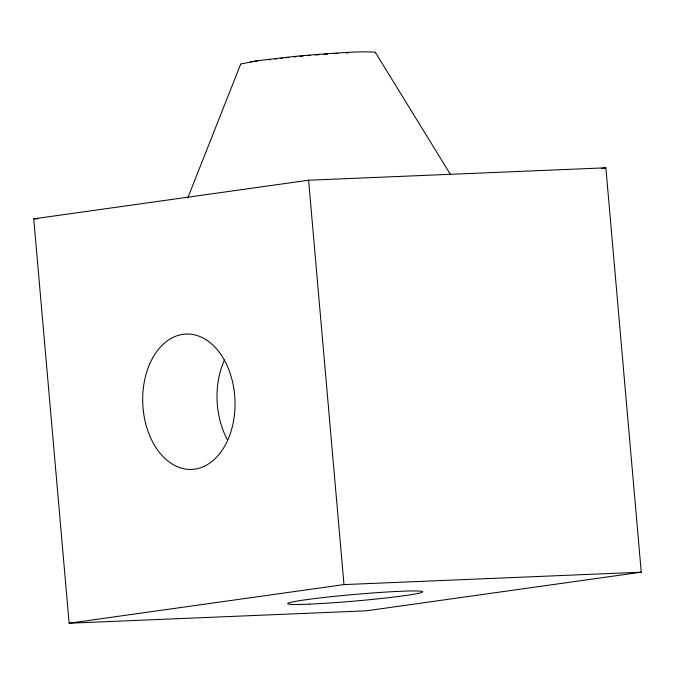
<?xml version="1.0" encoding="UTF-8"?>
<svg xmlns="http://www.w3.org/2000/svg" width="675" height="675" viewBox="0 0 675 675"><rect width="100%" height="100%" fill="white"/><g stroke="black" fill="none" stroke-linecap="round" stroke-linejoin="round"><path stroke-width="1.01" d="M187.793 197.868L240.654 64.218M375.376 52.852A67.736 3.308 -5 0 0 373.629 52.034L362.61 51.823A67.736 3.308 -5 0 0 343.28 52.625L318.583 54.338A67.736 3.308 -5 0 0 292.275 56.683L258.474 60.607L241.372 63.838A67.736 3.308 -5 0 0 240.595 64.555M250.484 61.822L258.474 60.607M33.75 218.852L308.593 180.225L605.872 167.813L641.25 572.189L366.407 610.808L69.128 623.219L33.75 218.852L37.952 218.675M601.703 168.396L605.872 167.813M69.128 623.219L343.972 584.601L641.25 572.189M268.81 59.788L270.616 59.56M274.936 59.02L276.548 58.826M280.682 58.354L282.428 58.151M286.057 57.763L288.807 57.468M294.047 56.936L296.021 56.751M299.978 56.379L302.948 56.101M307.775 55.654L310.567 55.418M315.335 55.021L319.148 54.717M323.738 54.363L327.51 54.093M333.914 53.663L337.922 53.426M346.317 52.987L348.089 52.903M375.443 52.523L450.259 174.142M308.593 180.225L343.972 584.601M227.45 439.779A67.736 46.136 87.6 0 1 224.446 359.91M309.378 604.142A67.736 3.308 -5 0 0 420.998 592.692A67.736 3.308 -5 0 0 335.188 596.278A67.736 3.308 -5 0 0 309.378 604.142M152.305 358.619A67.736 46.136 87.6 0 0 182.706 468.492A67.736 46.136 87.6 0 0 231.584 378.067A67.736 46.136 87.6 0 0 152.305 358.619"/></g></svg>
